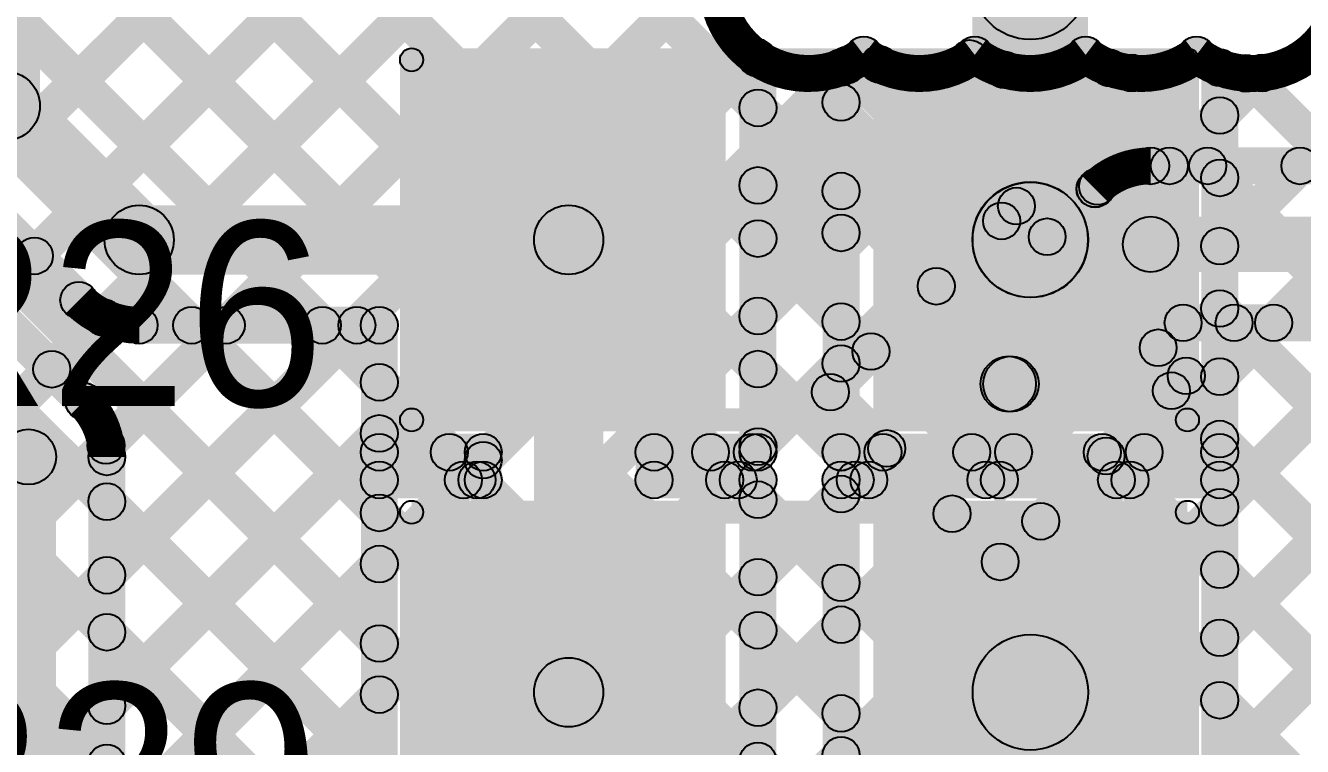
# Model space of a CAD drawing. Header units: millimetres. Extents: x -0.28 to 3.03, y -0.05 to 3.12.
# Drawn here: x 0.8594 to 1.1359, y 1.5133 to 1.6694 of the extents above; entities that cross this region are included whole.
import ezdxf

# ---------------------------------------------------------------- set-up
doc = ezdxf.new("R2010")
doc.units = ezdxf.units.MM
doc.header["$MEASUREMENT"] = 0
for name, color, linetype in [('BottomLayer', 5, 'Continuous'), ('BottomPaste', 16, 'Continuous'), ('BottomSolder', 6, 'Continuous'), ('TopLayer', 1, 'Continuous'), ('TopOverlay', 2, 'Continuous'), ('TopPaste', 8, 'Continuous'), ('TopSolder', 216, 'Continuous')]:
    doc.layers.add(name, color=color, linetype=linetype)

# ---------------------------------------------------------------- blocks, each defined once
blk = doc.blocks.new('2835_LED_B_12')
at = {"layer": 'BottomLayer'}
for points in [[(-0.06722, 0.04606), (-0.02037, 0.04606), (-0.02037, -0.04606), (-0.06722, -0.04606)], [(-0.00069, 0.04606), (0.08829, 0.04606), (0.08829, -0.04606), (-0.00069, -0.04606)]]:
    blk.add_hatch(color=5, dxfattribs=at).paths.add_polyline_path(points)
at = {"layer": 'BottomPaste'}
for points in [[(-0.06722, 0.04606), (-0.02037, 0.04606), (-0.02037, -0.04606), (-0.06722, -0.04606)], [(-0.00069, 0.04606), (0.08829, 0.04606), (0.08829, -0.04606), (-0.00069, -0.04606)]]:
    blk.add_hatch(color=16, dxfattribs=at).paths.add_polyline_path(points)
at = {"layer": 'BottomSolder'}
for points in [[(-0.07122, 0.05006), (-0.01637, 0.05006), (-0.01637, -0.05006), (-0.07122, -0.05006)], [(-0.00469, 0.05006), (0.09229, 0.05006), (0.09229, -0.05006), (-0.00469, -0.05006)]]:
    blk.add_hatch(color=6, dxfattribs=at).paths.add_polyline_path(points)
blk = doc.blocks.new('R___1206_42')
at = {"layer": 'TopLayer'}
for points in [[(-0.08, 0.035), (-0.02, 0.035), (-0.02, -0.035), (-0.08, -0.035)], [(0.02, 0.035), (0.08, 0.035), (0.08, -0.035), (0.02, -0.035)]]:
    blk.add_hatch(color=1, dxfattribs=at).paths.add_polyline_path(points)
at = {"layer": 'TopOverlay'}
h = blk.add_hatch(color=2, dxfattribs=at)
edge = h.paths.add_edge_path()
edge.add_arc((-0.084, 0.039), 0.0025, 0, 360)
h = blk.add_hatch(color=2, dxfattribs=at)
edge = h.paths.add_edge_path()
edge.add_arc((-0.084, 0.039), 0.0025, 0, 360)
for points in [[(-0.084, 0.0365), (-0.084, 0.0415), (0.084, 0.0415), (0.084, 0.0365)], [(-0.0815, -0.039), (-0.0865, -0.039), (-0.0865, 0.039), (-0.0815, 0.039)], [(0.0865, -0.039), (0.0815, -0.039), (0.0815, 0.039), (0.0865, 0.039)], [(-0.084, -0.0415), (-0.084, -0.0365), (0.084, -0.0365), (0.084, -0.0415)]]:
    blk.add_hatch(color=2, dxfattribs=at).paths.add_polyline_path(points)
h = blk.add_hatch(color=2, dxfattribs=at)
edge = h.paths.add_edge_path()
edge.add_arc((0.084, 0.039), 0.0025, 0, 360)
h = blk.add_hatch(color=2, dxfattribs=at)
edge = h.paths.add_edge_path()
edge.add_arc((0.084, 0.039), 0.0025, 0, 360)
h = blk.add_hatch(color=2, dxfattribs=at)
edge = h.paths.add_edge_path()
edge.add_arc((-0.084, -0.039), 0.0025, 0, 360)
h = blk.add_hatch(color=2, dxfattribs=at)
edge = h.paths.add_edge_path()
edge.add_arc((-0.084, -0.039), 0.0025, 0, 360)
h = blk.add_hatch(color=2, dxfattribs=at)
edge = h.paths.add_edge_path()
edge.add_arc((0.084, -0.039), 0.0025, 0, 360)
h = blk.add_hatch(color=2, dxfattribs=at)
edge = h.paths.add_edge_path()
edge.add_arc((0.084, -0.039), 0.0025, 0, 360)
at = {"layer": 'TopPaste'}
for points in [[(-0.08, 0.035), (-0.02, 0.035), (-0.02, -0.035), (-0.08, -0.035)], [(0.02, 0.035), (0.08, 0.035), (0.08, -0.035), (0.02, -0.035)]]:
    blk.add_hatch(color=8, dxfattribs=at).paths.add_polyline_path(points)
at = {"layer": 'TopSolder'}
for points in [[(-0.084, 0.039), (-0.016, 0.039), (-0.016, -0.039), (-0.084, -0.039)], [(0.016, 0.039), (0.084, 0.039), (0.084, -0.039), (0.016, -0.039)]]:
    blk.add_hatch(color=216, dxfattribs=at).paths.add_polyline_path(points)
at = {"layer": 'TopOverlay'}
for centre in [(-0.084, 0.039), (-0.084, 0.039), (0.084, 0.039), (0.084, 0.039), (-0.084, -0.039), (-0.084, -0.039), (0.084, -0.039), (0.084, -0.039)]:
    blk.add_circle(centre, 0.0025, dxfattribs=at)
blk = doc.blocks.new('R___1206_45')
at = {"layer": 'TopLayer'}
for points in [[(-0.08, 0.035), (-0.02, 0.035), (-0.02, -0.035), (-0.08, -0.035)], [(0.02, 0.035), (0.08, 0.035), (0.08, -0.035), (0.02, -0.035)]]:
    blk.add_hatch(color=1, dxfattribs=at).paths.add_polyline_path(points)
at = {"layer": 'TopOverlay'}
h = blk.add_hatch(color=2, dxfattribs=at)
edge = h.paths.add_edge_path()
edge.add_arc((-0.084, 0.039), 0.0025, 0, 360)
h = blk.add_hatch(color=2, dxfattribs=at)
edge = h.paths.add_edge_path()
edge.add_arc((-0.084, 0.039), 0.0025, 0, 360)
for points in [[(-0.084, 0.0365), (-0.084, 0.0415), (0.084, 0.0415), (0.084, 0.0365)], [(-0.0815, -0.039), (-0.0865, -0.039), (-0.0865, 0.039), (-0.0815, 0.039)], [(0.0865, -0.039), (0.0815, -0.039), (0.0815, 0.039), (0.0865, 0.039)], [(-0.084, -0.0415), (-0.084, -0.0365), (0.084, -0.0365), (0.084, -0.0415)]]:
    blk.add_hatch(color=2, dxfattribs=at).paths.add_polyline_path(points)
h = blk.add_hatch(color=2, dxfattribs=at)
edge = h.paths.add_edge_path()
edge.add_arc((0.084, 0.039), 0.0025, 0, 360)
h = blk.add_hatch(color=2, dxfattribs=at)
edge = h.paths.add_edge_path()
edge.add_arc((0.084, 0.039), 0.0025, 0, 360)
h = blk.add_hatch(color=2, dxfattribs=at)
edge = h.paths.add_edge_path()
edge.add_arc((-0.084, -0.039), 0.0025, 0, 360)
h = blk.add_hatch(color=2, dxfattribs=at)
edge = h.paths.add_edge_path()
edge.add_arc((-0.084, -0.039), 0.0025, 0, 360)
h = blk.add_hatch(color=2, dxfattribs=at)
edge = h.paths.add_edge_path()
edge.add_arc((0.084, -0.039), 0.0025, 0, 360)
h = blk.add_hatch(color=2, dxfattribs=at)
edge = h.paths.add_edge_path()
edge.add_arc((0.084, -0.039), 0.0025, 0, 360)
at = {"layer": 'TopPaste'}
for points in [[(-0.08, 0.035), (-0.02, 0.035), (-0.02, -0.035), (-0.08, -0.035)], [(0.02, 0.035), (0.08, 0.035), (0.08, -0.035), (0.02, -0.035)]]:
    blk.add_hatch(color=8, dxfattribs=at).paths.add_polyline_path(points)
at = {"layer": 'TopSolder'}
for points in [[(-0.084, 0.039), (-0.016, 0.039), (-0.016, -0.039), (-0.084, -0.039)], [(0.016, 0.039), (0.084, 0.039), (0.084, -0.039), (0.016, -0.039)]]:
    blk.add_hatch(color=216, dxfattribs=at).paths.add_polyline_path(points)
at = {"layer": 'TopOverlay'}
for centre in [(-0.084, 0.039), (-0.084, 0.039), (0.084, 0.039), (0.084, 0.039), (-0.084, -0.039), (-0.084, -0.039), (0.084, -0.039), (0.084, -0.039)]:
    blk.add_circle(centre, 0.0025, dxfattribs=at)
blk = doc.blocks.new('C__0603_B_83')
at = {"layer": 'BottomLayer'}
for points in [[(-0.045, -0.0175), (-0.045, 0.0175), (-0.015, 0.0175), (-0.015, -0.0175)], [(0.015, -0.0175), (0.015, 0.0175), (0.045, 0.0175), (0.045, -0.0175)]]:
    blk.add_hatch(color=5, dxfattribs=at).paths.add_polyline_path(points)
at = {"layer": 'BottomPaste'}
for points in [[(-0.045, -0.0175), (-0.045, 0.0175), (-0.015, 0.0175), (-0.015, -0.0175)], [(0.015, -0.0175), (0.015, 0.0175), (0.045, 0.0175), (0.045, -0.0175)]]:
    blk.add_hatch(color=16, dxfattribs=at).paths.add_polyline_path(points)
at = {"layer": 'BottomSolder'}
for points in [[(-0.04736, -0.01986), (-0.04736, 0.01986), (-0.01264, 0.01986), (-0.01264, -0.01986)], [(0.01264, -0.01986), (0.01264, 0.01986), (0.04736, 0.01986), (0.04736, -0.01986)]]:
    blk.add_hatch(color=6, dxfattribs=at).paths.add_polyline_path(points)

msp = doc.modelspace()

# ---------------------------------------------------------------- hatches: boundary and pattern name
at = {"layer": 'BottomLayer'}
for points in [[(0.781, 1.85464), (0.78665, 1.86029), (1.0453, 1.60165), (1.03965, 1.59599)], [(0.76685, 1.8405), (0.77251, 1.84615), (1.1328, 1.48587), (1.12714, 1.48021)], [(0.75617, 1.82289), (0.76183, 1.82855), (1.10575, 1.48463), (1.10009, 1.47897)], [(0.75617, 1.79461), (0.76183, 1.80027), (1.07908, 1.48301), (1.07342, 1.47736)], [(0.75617, 1.76632), (0.76183, 1.77198), (1.04766, 1.48615), (1.042, 1.48049)], [(0.75617, 1.73804), (0.76183, 1.7437), (1.02675, 1.47877), (1.0211, 1.47312)], [(0.76183, 1.57095), (0.75617, 1.57661), (0.9171, 1.73754), (0.92276, 1.73188)], [(0.76183, 1.54267), (0.75617, 1.54832), (0.93417, 1.72632), (0.93982, 1.72066)], [(0.75617, 1.70976), (0.76183, 1.71541), (1.014, 1.46324), (1.00835, 1.45758)], [(0.76183, 1.51438), (0.75617, 1.52004), (0.94645, 1.71032), (0.95211, 1.70466)], [(0.76183, 1.4861), (0.75617, 1.49175), (0.96017, 1.69576), (0.96583, 1.6901)], [(0.75617, 1.68147), (0.76183, 1.68713), (0.98678, 1.46218), (0.98112, 1.45652)], [(0.7888, 1.48479), (0.78315, 1.49044), (0.97756, 1.68486), (0.98322, 1.67921)], [(0.82216, 1.48986), (0.8165, 1.49552), (1.00635, 1.68536), (1.012, 1.67971)], [(0.98381, 1.68011), (0.98947, 1.68576), (1.05944, 1.61579), (1.05379, 1.61013)], [(1.13821, 1.6362), (1.13255, 1.64186), (1.1766, 1.68591), (1.18226, 1.68025)], [(0.84852, 1.48794), (0.84286, 1.49359), (1.01471, 1.66544), (1.02037, 1.65978)], [(1.06102, 1.65947), (1.06667, 1.66513), (1.09439, 1.63741), (1.08873, 1.63175)], [(0.87695, 1.48808), (0.8713, 1.49374), (1.04141, 1.66386), (1.04707, 1.6582)], [(0.87983, 1.43439), (0.87417, 1.44005), (1.09609, 1.66197), (1.10174, 1.65631)], [(0.88557, 1.46842), (0.87992, 1.47408), (1.06851, 1.66267), (1.07416, 1.65701)], [(1.03425, 1.65796), (1.0399, 1.66361), (1.07359, 1.62993), (1.06793, 1.62427)], [(1.09138, 1.65739), (1.09704, 1.66304), (1.11822, 1.64186), (1.11257, 1.6362)], [(1.10992, 1.6362), (1.10427, 1.64186), (1.12439, 1.66199), (1.13005, 1.65633)], [(1.1208, 1.65625), (1.12646, 1.66191), (1.14651, 1.64186), (1.14085, 1.6362)], [(0.75617, 1.65319), (0.76183, 1.65884), (0.97484, 1.44584), (0.96918, 1.44018)], [(1.10303, 1.63503), (1.10303, 1.64303), (1.17639, 1.64303), (1.17639, 1.63503)], [(1.08346, 1.62084), (1.0778, 1.6265), (1.08816, 1.63686), (1.09382, 1.6312)], [(1.0365, 1.58719), (1.03085, 1.59285), (1.07115, 1.63315), (1.07681, 1.6275)], [(1.07115, 1.6275), (1.07681, 1.63315), (1.08346, 1.6265), (1.0778, 1.62084)], [(0.75617, 1.6249), (0.76183, 1.63056), (0.95697, 1.43542), (0.95131, 1.42977)], [(1.07703, 1.58754), (1.06854, 1.59603), (1.09879, 1.62627), (1.10727, 1.61779)], [(1.10303, 1.61603), (1.10303, 1.62803), (1.18666, 1.62803), (1.18666, 1.61603)], [(0.98683, 1.45654), (0.98117, 1.4622), (1.12684, 1.60786), (1.13249, 1.6022)], [(1.03943, 1.48085), (1.03377, 1.48651), (1.15512, 1.60786), (1.16078, 1.6022)], [(1.1075, 1.5968), (1.10184, 1.60246), (1.10724, 1.60786), (1.1129, 1.6022)], [(1.11007, 1.60103), (1.11007, 1.60903), (1.16808, 1.60903), (1.16808, 1.60103)], [(1.11828, 1.6022), (1.12394, 1.60786), (1.17121, 1.56059), (1.16556, 1.55493)], [(1.10184, 1.5968), (1.1075, 1.60246), (1.11358, 1.59638), (1.10792, 1.59073)], [(1.07327, 1.55042), (1.06762, 1.55608), (1.10792, 1.59638), (1.11358, 1.59073)], [(1.07221, 1.58579), (1.07221, 1.59779), (1.07279, 1.59779), (1.07279, 1.58579)], [(1.03085, 1.58719), (1.0365, 1.59285), (1.07327, 1.55608), (1.06762, 1.55042)], [(1.1047, 1.5875), (1.11036, 1.59316), (1.17016, 1.53336), (1.1645, 1.5277)], [(1.06794, 1.48109), (1.06229, 1.48674), (1.16657, 1.59102), (1.17223, 1.58537)], [(0.87983, 1.40611), (0.87417, 1.41176), (1.04305, 1.58064), (1.04871, 1.57499)], [(1.09056, 1.57336), (1.09621, 1.57902), (1.19366, 1.48157), (1.188, 1.47591)], [(0.87983, 1.37782), (0.87417, 1.38348), (1.05719, 1.5665), (1.06285, 1.56085)], [(1.07641, 1.55922), (1.08207, 1.56488), (1.18346, 1.46349), (1.1778, 1.45783)], [(1.09565, 1.4805), (1.08999, 1.48616), (1.16672, 1.56289), (1.17238, 1.55723)]]:
    msp.add_hatch(color=5, dxfattribs=at).paths.add_polyline_path(points)
h = msp.add_hatch(color=5, dxfattribs=at)
edge = h.paths.add_edge_path()
edge.add_arc((1.01754, 1.66261), 0.004, 0, 360)
h = msp.add_hatch(color=5, dxfattribs=at)
edge = h.paths.add_edge_path()
edge.add_arc((1.03707, 1.66079), 0.004, 0, 360)
h = msp.add_hatch(color=5, dxfattribs=at)
edge = h.paths.add_edge_path()
edge.add_arc((1.04092, 1.66307), 0.004, 0, 360)
h = msp.add_hatch(color=5, dxfattribs=at)
edge = h.paths.add_edge_path()
edge.add_arc((1.04092, 1.66307), 0.004, 0, 360)
h = msp.add_hatch(color=5, dxfattribs=at)
edge = h.paths.add_edge_path()
edge.add_arc((1.04424, 1.66103), 0.004, 0, 360)
h = msp.add_hatch(color=5, dxfattribs=at)
edge = h.paths.add_edge_path()
edge.add_arc((1.06384, 1.6623), 0.004, 0, 360)
h = msp.add_hatch(color=5, dxfattribs=at)
edge = h.paths.add_edge_path()
edge.add_arc((1.06494, 1.66307), 0.004, 0, 360)
h = msp.add_hatch(color=5, dxfattribs=at)
edge = h.paths.add_edge_path()
edge.add_arc((1.06494, 1.66307), 0.004, 0, 360)
h = msp.add_hatch(color=5, dxfattribs=at)
edge = h.paths.add_edge_path()
edge.add_arc((1.08895, 1.66307), 0.004, 0, 360)
h = msp.add_hatch(color=5, dxfattribs=at)
edge = h.paths.add_edge_path()
edge.add_arc((1.08895, 1.66307), 0.004, 0, 360)
h = msp.add_hatch(color=5, dxfattribs=at)
edge = h.paths.add_edge_path()
edge.add_arc((1.11297, 1.66307), 0.004, 0, 360)
h = msp.add_hatch(color=5, dxfattribs=at)
edge = h.paths.add_edge_path()
edge.add_arc((1.11297, 1.66307), 0.004, 0, 360)
h = msp.add_hatch(color=5, dxfattribs=at)
edge = h.paths.add_edge_path()
edge.add_arc((1.07134, 1.65984), 0.004, 0, 360)
h = msp.add_hatch(color=5, dxfattribs=at)
edge = h.paths.add_edge_path()
edge.add_arc((1.09421, 1.66021), 0.004, 0, 360)
h = msp.add_hatch(color=5, dxfattribs=at)
edge = h.paths.add_edge_path()
edge.add_arc((1.09892, 1.65914), 0.004, 0, 360)
h = msp.add_hatch(color=5, dxfattribs=at)
edge = h.paths.add_edge_path()
edge.add_arc((1.12363, 1.65908), 0.004, 0, 360)
h = msp.add_hatch(color=5, dxfattribs=at)
edge = h.paths.add_edge_path()
edge.add_arc((1.12722, 1.65916), 0.004, 0, 360)
h = msp.add_hatch(color=5, dxfattribs=at)
edge = h.paths.add_edge_path()
edge.add_arc((1.10303, 1.63903), 0.004, 0, 360)
h = msp.add_hatch(color=5, dxfattribs=at)
edge = h.paths.add_edge_path()
edge.add_arc((1.10303, 1.63903), 0.004, 0, 360)
h = msp.add_hatch(color=5, dxfattribs=at)
edge = h.paths.add_edge_path()
edge.add_arc((1.10303, 1.63903), 0.004, 0, 360)
h = msp.add_hatch(color=5, dxfattribs=at)
edge = h.paths.add_edge_path()
edge.add_arc((1.1071, 1.63903), 0.004, 0, 360)
h = msp.add_hatch(color=5, dxfattribs=at)
edge = h.paths.add_edge_path()
edge.add_arc((1.11539, 1.63903), 0.004, 0, 360)
h = msp.add_hatch(color=5, dxfattribs=at)
edge = h.paths.add_edge_path()
edge.add_arc((1.13538, 1.63903), 0.004, 0, 360)
h = msp.add_hatch(color=5, dxfattribs=at)
edge = h.paths.add_edge_path()
edge.add_arc((1.09099, 1.63403), 0.004, 0, 360)
h = msp.add_hatch(color=5, dxfattribs=at)
edge = h.paths.add_edge_path()
edge.add_arc((1.09099, 1.63403), 0.004, 0, 360)
h = msp.add_hatch(color=5, dxfattribs=at)
edge = h.paths.add_edge_path()
edge.add_arc((1.09101, 1.63405), 0.004, 0, 360)
h = msp.add_hatch(color=5, dxfattribs=at)
edge = h.paths.add_edge_path()
edge.add_arc((1.09156, 1.63458), 0.004, 0, 360)
h = msp.add_hatch(color=5, dxfattribs=at)
edge = h.paths.add_edge_path()
edge.add_arc((1.07398, 1.63032), 0.004, 0, 360)
h = msp.add_hatch(color=5, dxfattribs=at)
edge = h.paths.add_edge_path()
edge.add_arc((1.07398, 1.63032), 0.004, 0, 360)
h = msp.add_hatch(color=5, dxfattribs=at)
edge = h.paths.add_edge_path()
edge.add_arc((1.07076, 1.6271), 0.004, 0, 360)
h = msp.add_hatch(color=5, dxfattribs=at)
edge = h.paths.add_edge_path()
edge.add_arc((1.08063, 1.62367), 0.004, 0, 360)
h = msp.add_hatch(color=5, dxfattribs=at)
edge = h.paths.add_edge_path()
edge.add_arc((1.08063, 1.62367), 0.004, 0, 360)
h = msp.add_hatch(color=5, dxfattribs=at)
edge = h.paths.add_edge_path()
edge.add_arc((1.10303, 1.62203), 0.006, 0, 360)
h = msp.add_hatch(color=5, dxfattribs=at)
edge = h.paths.add_edge_path()
edge.add_arc((1.10303, 1.62203), 0.006, 0, 360)
h = msp.add_hatch(color=5, dxfattribs=at)
edge = h.paths.add_edge_path()
edge.add_arc((1.05662, 1.61296), 0.004, 0, 360)
h = msp.add_hatch(color=5, dxfattribs=at)
edge = h.paths.add_edge_path()
edge.add_arc((1.11007, 1.60503), 0.004, 0, 360)
h = msp.add_hatch(color=5, dxfattribs=at)
edge = h.paths.add_edge_path()
edge.add_arc((1.11007, 1.60503), 0.004, 0, 360)
h = msp.add_hatch(color=5, dxfattribs=at)
edge = h.paths.add_edge_path()
edge.add_arc((1.12111, 1.60503), 0.004, 0, 360)
h = msp.add_hatch(color=5, dxfattribs=at)
edge = h.paths.add_edge_path()
edge.add_arc((1.12966, 1.60503), 0.004, 0, 360)
h = msp.add_hatch(color=5, dxfattribs=at)
edge = h.paths.add_edge_path()
edge.add_arc((1.04247, 1.59882), 0.004, 0, 360)
h = msp.add_hatch(color=5, dxfattribs=at)
edge = h.paths.add_edge_path()
edge.add_arc((1.10467, 1.59963), 0.004, 0, 360)
h = msp.add_hatch(color=5, dxfattribs=at)
edge = h.paths.add_edge_path()
edge.add_arc((1.10467, 1.59963), 0.004, 0, 360)
h = msp.add_hatch(color=5, dxfattribs=at)
edge = h.paths.add_edge_path()
edge.add_arc((1.07221, 1.59179), 0.006, 0, 360)
h = msp.add_hatch(color=5, dxfattribs=at)
edge = h.paths.add_edge_path()
edge.add_arc((1.07279, 1.59179), 0.006, 0, 360)
h = msp.add_hatch(color=5, dxfattribs=at)
edge = h.paths.add_edge_path()
edge.add_arc((1.07279, 1.59179), 0.006, 0, 360)
h = msp.add_hatch(color=5, dxfattribs=at)
edge = h.paths.add_edge_path()
edge.add_arc((1.11075, 1.59355), 0.004, 0, 360)
h = msp.add_hatch(color=5, dxfattribs=at)
edge = h.paths.add_edge_path()
edge.add_arc((1.11075, 1.59355), 0.004, 0, 360)
h = msp.add_hatch(color=5, dxfattribs=at)
edge = h.paths.add_edge_path()
edge.add_arc((1.03368, 1.59002), 0.004, 0, 360)
h = msp.add_hatch(color=5, dxfattribs=at)
edge = h.paths.add_edge_path()
edge.add_arc((1.03368, 1.59002), 0.004, 0, 360)
h = msp.add_hatch(color=5, dxfattribs=at)
edge = h.paths.add_edge_path()
edge.add_arc((1.10753, 1.59033), 0.004, 0, 360)
h = msp.add_hatch(color=5, dxfattribs=at)
edge = h.paths.add_edge_path()
edge.add_arc((1.04588, 1.57782), 0.004, 0, 360)
h = msp.add_hatch(color=5, dxfattribs=at)
edge = h.paths.add_edge_path()
edge.add_arc((1.09339, 1.57619), 0.004, 0, 360)
h = msp.add_hatch(color=5, dxfattribs=at)
edge = h.paths.add_edge_path()
edge.add_arc((1.06002, 1.56367), 0.004, 0, 360)
h = msp.add_hatch(color=5, dxfattribs=at)
edge = h.paths.add_edge_path()
edge.add_arc((1.07924, 1.56205), 0.004, 0, 360)
h = msp.add_hatch(color=5, dxfattribs=at)
edge = h.paths.add_edge_path()
edge.add_arc((1.07045, 1.55325), 0.004, 0, 360)
h = msp.add_hatch(color=5, dxfattribs=at)
edge = h.paths.add_edge_path()
edge.add_arc((1.07045, 1.55325), 0.004, 0, 360)
at = {"layer": 'TopLayer'}
for points in [[(0.8625, 1.652), (0.8475, 1.652), (0.8475, 1.949), (0.8625, 1.949)], [(0.65076, 1.81517), (0.65641, 1.82083), (0.93883, 1.53841), (0.93317, 1.53276)], [(0.76921, 1.68517), (0.77487, 1.69083), (0.87483, 1.59087), (0.86917, 1.58521)], [(1.12083, 1.61882), (1.11517, 1.62448), (1.1766, 1.68591), (1.18226, 1.68025)], [(0.75576, 1.67176), (0.76424, 1.68024), (0.86424, 1.58024), (0.85576, 1.57176)], [(1.08945, 1.62305), (1.06445, 1.62305), (1.06445, 1.67889), (1.08945, 1.67889)], [(1.12083, 1.59054), (1.11517, 1.5962), (1.18831, 1.66933), (1.19397, 1.66368)], [(1.022, 1.577), (1.014, 1.577), (1.014, 1.6623), (1.022, 1.6623)], [(1.12083, 1.64711), (1.11517, 1.65276), (1.12439, 1.66199), (1.13005, 1.65633)], [(1.04, 1.577), (1.032, 1.577), (1.032, 1.66034), (1.04, 1.66034)], [(1.122, 1.577), (1.114, 1.577), (1.114, 1.6603), (1.122, 1.6603)], [(1.1208, 1.65625), (1.12646, 1.66191), (1.17116, 1.6172), (1.16551, 1.61155)], [(0.8497, 1.6467), (0.8603, 1.6573), (0.8893, 1.6283), (0.8787, 1.6177)], [(1.02083, 1.63196), (1.01517, 1.63762), (1.03317, 1.65562), (1.03883, 1.64996)], [(1.01517, 1.64875), (1.02083, 1.6544), (1.03883, 1.6364), (1.03317, 1.63075)], [(0.83909, 1.63609), (0.84475, 1.64175), (0.87375, 1.61275), (0.86809, 1.60709)], [(1.11517, 1.6336), (1.12083, 1.63925), (1.17268, 1.5874), (1.16702, 1.58175)], [(1.06811, 1.61422), (1.08578, 1.63189), (1.08584, 1.63184), (1.06816, 1.61416)], [(0.884, 1.6155), (0.884, 1.6305), (0.977, 1.6305), (0.977, 1.6155)], [(1.02083, 1.60368), (1.01517, 1.60933), (1.03317, 1.62733), (1.03883, 1.62168)], [(1.01517, 1.62046), (1.02083, 1.62612), (1.03883, 1.60812), (1.03317, 1.60246)], [(0.85374, 1.6063), (0.84809, 1.61195), (0.85848, 1.62235), (0.86414, 1.6167)], [(0.9845, 1.525), (0.9695, 1.525), (0.9695, 1.623), (0.9845, 1.623)], [(1.12083, 1.56226), (1.11517, 1.56791), (1.16521, 1.61795), (1.17087, 1.6123)], [(1.11517, 1.60531), (1.12083, 1.61097), (1.17121, 1.56059), (1.16556, 1.55493)], [(0.86789, 1.59216), (0.86223, 1.59781), (0.87344, 1.60902), (0.8791, 1.60337)], [(0.87965, 1.57563), (0.87399, 1.58129), (0.90003, 1.60733), (0.90569, 1.60167)], [(0.87983, 1.54753), (0.87417, 1.55319), (0.92831, 1.60733), (0.93397, 1.60167)], [(0.884, 1.6005), (0.884, 1.6085), (0.936, 1.6085), (0.936, 1.6005)], [(0.89254, 1.60167), (0.8982, 1.60733), (0.93883, 1.5667), (0.93317, 1.56104)], [(0.92082, 1.60167), (0.92648, 1.60733), (0.93883, 1.59498), (0.93317, 1.58932)], [(0.94, 1.577), (0.932, 1.577), (0.932, 1.6045), (0.94, 1.6045)], [(1.02083, 1.57539), (1.01517, 1.58105), (1.03317, 1.59905), (1.03883, 1.59339)], [(1.01517, 1.59218), (1.02083, 1.59783), (1.03883, 1.57983), (1.03317, 1.57418)], [(1.12083, 1.53397), (1.11517, 1.53963), (1.16657, 1.59102), (1.17223, 1.58537)], [(0.87983, 1.51925), (0.87417, 1.5249), (0.93317, 1.5839), (0.93883, 1.57825)], [(1.11517, 1.57703), (1.12083, 1.58269), (1.17016, 1.53336), (1.1645, 1.5277)], [(0.936, 1.573), (0.936, 1.581), (0.9585, 1.581), (0.9585, 1.573)], [(0.94832, 1.57417), (0.95398, 1.57983), (0.95998, 1.57383), (0.95432, 1.56817)], [(0.9955, 1.573), (0.9955, 1.581), (1.018, 1.581), (1.018, 1.573)], [(1.00489, 1.57417), (1.01055, 1.57983), (1.01655, 1.57383), (1.01089, 1.56817)], [(1.01361, 1.56817), (1.00795, 1.57383), (1.01395, 1.57983), (1.01961, 1.57417)], [(1.03318, 1.57417), (1.03883, 1.57983), (1.04483, 1.57383), (1.03918, 1.56817)], [(1.036, 1.573), (1.036, 1.581), (1.118, 1.581), (1.118, 1.573)], [(1.04189, 1.56817), (1.03624, 1.57383), (1.04224, 1.57983), (1.04789, 1.57417)], [(1.06146, 1.57417), (1.06712, 1.57983), (1.07312, 1.57383), (1.06746, 1.56817)], [(1.07018, 1.56817), (1.06452, 1.57383), (1.07052, 1.57983), (1.07618, 1.57417)], [(1.08975, 1.57417), (1.0954, 1.57983), (1.1014, 1.57383), (1.09575, 1.56817)], [(1.09846, 1.56817), (1.0928, 1.57383), (1.0988, 1.57983), (1.10446, 1.57417)], [(0.95704, 1.56817), (0.95138, 1.57383), (0.95567, 1.57812), (0.96133, 1.57246)], [(0.9625, 1.571), (0.9545, 1.571), (0.9545, 1.577), (0.9625, 1.577)], [(0.9995, 1.571), (0.9915, 1.571), (0.9915, 1.577), (0.9995, 1.577)], [(0.866, 1.473), (0.854, 1.473), (0.854, 1.576), (0.866, 1.576)], [(0.881, 1.48821), (0.873, 1.48821), (0.873, 1.576), (0.881, 1.576)], [(0.936, 1.567), (0.936, 1.575), (0.9585, 1.575), (0.9585, 1.567)], [(0.9955, 1.567), (0.9955, 1.575), (1.018, 1.575), (1.018, 1.567)], [(1.01089, 1.56817), (1.01655, 1.57383), (1.02083, 1.56955), (1.01517, 1.56389)], [(1.03883, 1.56511), (1.03317, 1.57076), (1.03624, 1.57383), (1.04189, 1.56817)], [(1.036, 1.567), (1.036, 1.575), (1.118, 1.575), (1.118, 1.567)], [(0.94, 1.479), (0.932, 1.479), (0.932, 1.571), (0.94, 1.571)], [(1.022, 1.479), (1.014, 1.479), (1.014, 1.571), (1.022, 1.571)], [(1.02083, 1.54711), (1.01517, 1.55277), (1.03317, 1.57076), (1.03883, 1.56511)], [(1.04, 1.48357), (1.032, 1.48357), (1.032, 1.571), (1.04, 1.571)], [(1.122, 1.483), (1.114, 1.483), (1.114, 1.571), (1.122, 1.571)], [(0.87417, 1.56347), (0.87983, 1.56913), (0.93883, 1.51013), (0.93317, 1.50447)], [(1.01517, 1.56389), (1.02083, 1.56955), (1.03883, 1.55155), (1.03317, 1.54589)], [(1.12083, 1.50569), (1.11517, 1.51134), (1.16672, 1.56289), (1.17238, 1.55723)], [(0.87983, 1.49096), (0.87417, 1.49662), (0.93317, 1.55562), (0.93883, 1.54996)], [(1.11517, 1.54875), (1.12083, 1.5544), (1.19366, 1.48157), (1.188, 1.47591)], [(0.87417, 1.53519), (0.87983, 1.54084), (0.93883, 1.48184), (0.93317, 1.47619)], [(1.02083, 1.51882), (1.01517, 1.52448), (1.03317, 1.54248), (1.03883, 1.53682)], [(1.01517, 1.53561), (1.02083, 1.54127), (1.03883, 1.52327), (1.03317, 1.51761)], [(0.88557, 1.46842), (0.87992, 1.47408), (0.93317, 1.52733), (0.93883, 1.52168)], [(1.0895, 1.465), (1.0645, 1.465), (1.0645, 1.525), (1.0895, 1.525)], [(1.11517, 1.52046), (1.12083, 1.52612), (1.18346, 1.46349), (1.1778, 1.45783)], [(1.02083, 1.49054), (1.01517, 1.4962), (1.03317, 1.5142), (1.03883, 1.50854)]]:
    msp.add_hatch(color=1, dxfattribs=at).paths.add_polyline_path(points)
h = msp.add_hatch(color=1, dxfattribs=at)
edge = h.paths.add_edge_path()
edge.add_arc((1.07695, 1.67889), 0.0125, 0, 360)
h = msp.add_hatch(color=1, dxfattribs=at)
edge = h.paths.add_edge_path()
edge.add_arc((1.018, 1.6623), 0.004, 0, 360)
h = msp.add_hatch(color=1, dxfattribs=at)
edge = h.paths.add_edge_path()
edge.add_arc((1.018, 1.6623), 0.004, 0, 360)
h = msp.add_hatch(color=1, dxfattribs=at)
edge = h.paths.add_edge_path()
edge.add_arc((1.036, 1.66034), 0.004, 0, 360)
h = msp.add_hatch(color=1, dxfattribs=at)
edge = h.paths.add_edge_path()
edge.add_arc((1.036, 1.66034), 0.004, 0, 360)
h = msp.add_hatch(color=1, dxfattribs=at)
edge = h.paths.add_edge_path()
edge.add_arc((1.118, 1.6603), 0.004, 0, 360)
h = msp.add_hatch(color=1, dxfattribs=at)
edge = h.paths.add_edge_path()
edge.add_arc((1.118, 1.6603), 0.004, 0, 360)
h = msp.add_hatch(color=1, dxfattribs=at)
edge = h.paths.add_edge_path()
edge.add_arc((1.12363, 1.65908), 0.004, 0, 360)
h = msp.add_hatch(color=1, dxfattribs=at)
edge = h.paths.add_edge_path()
edge.add_arc((1.12722, 1.65916), 0.004, 0, 360)
h = msp.add_hatch(color=1, dxfattribs=at)
edge = h.paths.add_edge_path()
edge.add_arc((0.855, 1.652), 0.0075, 0, 360)
h = msp.add_hatch(color=1, dxfattribs=at)
edge = h.paths.add_edge_path()
edge.add_arc((0.855, 1.652), 0.0075, 0, 360)
h = msp.add_hatch(color=1, dxfattribs=at)
edge = h.paths.add_edge_path()
edge.add_arc((1.036, 1.65279), 0.004, 0, 360)
h = msp.add_hatch(color=1, dxfattribs=at)
edge = h.paths.add_edge_path()
edge.add_arc((1.018, 1.65157), 0.004, 0, 360)
h = msp.add_hatch(color=1, dxfattribs=at)
edge = h.paths.add_edge_path()
edge.add_arc((1.118, 1.64994), 0.004, 0, 360)
h = msp.add_hatch(color=1, dxfattribs=at)
edge = h.paths.add_edge_path()
edge.add_arc((1.118, 1.63643), 0.004, 0, 360)
h = msp.add_hatch(color=1, dxfattribs=at)
edge = h.paths.add_edge_path()
edge.add_arc((1.018, 1.63479), 0.004, 0, 360)
h = msp.add_hatch(color=1, dxfattribs=at)
edge = h.paths.add_edge_path()
edge.add_arc((1.036, 1.63357), 0.004, 0, 360)
h = msp.add_hatch(color=1, dxfattribs=at)
edge = h.paths.add_edge_path()
edge.add_arc((1.07695, 1.62305), 0.0125, 0, 360)
h = msp.add_hatch(color=1, dxfattribs=at)
edge = h.paths.add_edge_path()
edge.add_arc((1.07695, 1.62305), 0.0125, 0, 360)
h = msp.add_hatch(color=1, dxfattribs=at)
edge = h.paths.add_edge_path()
edge.add_arc((1.077, 1.623), 0.0125, 0, 360)
h = msp.add_hatch(color=1, dxfattribs=at)
edge = h.paths.add_edge_path()
edge.add_arc((0.884, 1.623), 0.0075, 0, 360)
h = msp.add_hatch(color=1, dxfattribs=at)
edge = h.paths.add_edge_path()
edge.add_arc((0.884, 1.623), 0.0075, 0, 360)
h = msp.add_hatch(color=1, dxfattribs=at)
edge = h.paths.add_edge_path()
edge.add_arc((0.977, 1.623), 0.0075, 0, 360)
h = msp.add_hatch(color=1, dxfattribs=at)
edge = h.paths.add_edge_path()
edge.add_arc((0.977, 1.623), 0.0075, 0, 360)
h = msp.add_hatch(color=1, dxfattribs=at)
edge = h.paths.add_edge_path()
edge.add_arc((1.018, 1.62329), 0.004, 0, 360)
h = msp.add_hatch(color=1, dxfattribs=at)
edge = h.paths.add_edge_path()
edge.add_arc((1.036, 1.62451), 0.004, 0, 360)
h = msp.add_hatch(color=1, dxfattribs=at)
edge = h.paths.add_edge_path()
edge.add_arc((0.86131, 1.61952), 0.004, 0, 360)
h = msp.add_hatch(color=1, dxfattribs=at)
edge = h.paths.add_edge_path()
edge.add_arc((1.118, 1.62165), 0.004, 0, 360)
h = msp.add_hatch(color=1, dxfattribs=at)
edge = h.paths.add_edge_path()
edge.add_arc((0.87092, 1.60992), 0.004, 0, 360)
h = msp.add_hatch(color=1, dxfattribs=at)
edge = h.paths.add_edge_path()
edge.add_arc((0.87092, 1.60992), 0.004, 0, 360)
h = msp.add_hatch(color=1, dxfattribs=at)
edge = h.paths.add_edge_path()
edge.add_arc((0.87092, 1.60992), 0.004, 0, 360)
h = msp.add_hatch(color=1, dxfattribs=at)
edge = h.paths.add_edge_path()
edge.add_arc((1.118, 1.60814), 0.004, 0, 360)
h = msp.add_hatch(color=1, dxfattribs=at)
edge = h.paths.add_edge_path()
edge.add_arc((0.87627, 1.60619), 0.004, 0, 360)
h = msp.add_hatch(color=1, dxfattribs=at)
edge = h.paths.add_edge_path()
edge.add_arc((1.018, 1.60651), 0.004, 0, 360)
h = msp.add_hatch(color=1, dxfattribs=at)
edge = h.paths.add_edge_path()
edge.add_arc((0.884, 1.6045), 0.004, 0, 360)
h = msp.add_hatch(color=1, dxfattribs=at)
edge = h.paths.add_edge_path()
edge.add_arc((0.884, 1.6045), 0.004, 0, 360)
h = msp.add_hatch(color=1, dxfattribs=at)
edge = h.paths.add_edge_path()
edge.add_arc((0.884, 1.6045), 0.004, 0, 360)
h = msp.add_hatch(color=1, dxfattribs=at)
edge = h.paths.add_edge_path()
edge.add_arc((0.89537, 1.6045), 0.004, 0, 360)
h = msp.add_hatch(color=1, dxfattribs=at)
edge = h.paths.add_edge_path()
edge.add_arc((0.90286, 1.6045), 0.004, 0, 360)
h = msp.add_hatch(color=1, dxfattribs=at)
edge = h.paths.add_edge_path()
edge.add_arc((0.92365, 1.6045), 0.004, 0, 360)
h = msp.add_hatch(color=1, dxfattribs=at)
edge = h.paths.add_edge_path()
edge.add_arc((0.93114, 1.6045), 0.004, 0, 360)
h = msp.add_hatch(color=1, dxfattribs=at)
edge = h.paths.add_edge_path()
edge.add_arc((0.936, 1.6045), 0.004, 0, 360)
h = msp.add_hatch(color=1, dxfattribs=at)
edge = h.paths.add_edge_path()
edge.add_arc((0.936, 1.6045), 0.004, 0, 360)
h = msp.add_hatch(color=1, dxfattribs=at)
edge = h.paths.add_edge_path()
edge.add_arc((1.036, 1.60529), 0.004, 0, 360)
h = msp.add_hatch(color=1, dxfattribs=at)
edge = h.paths.add_edge_path()
edge.add_arc((0.86506, 1.59498), 0.004, 0, 360)
h = msp.add_hatch(color=1, dxfattribs=at)
edge = h.paths.add_edge_path()
edge.add_arc((1.018, 1.59501), 0.004, 0, 360)
h = msp.add_hatch(color=1, dxfattribs=at)
edge = h.paths.add_edge_path()
edge.add_arc((1.036, 1.59622), 0.004, 0, 360)
h = msp.add_hatch(color=1, dxfattribs=at)
edge = h.paths.add_edge_path()
edge.add_arc((0.936, 1.59215), 0.004, 0, 360)
h = msp.add_hatch(color=1, dxfattribs=at)
edge = h.paths.add_edge_path()
edge.add_arc((1.118, 1.59337), 0.004, 0, 360)
h = msp.add_hatch(color=1, dxfattribs=at)
edge = h.paths.add_edge_path()
edge.add_arc((0.872, 1.58804), 0.004, 0, 360)
h = msp.add_hatch(color=1, dxfattribs=at)
edge = h.paths.add_edge_path()
edge.add_arc((0.872, 1.58804), 0.004, 0, 360)
h = msp.add_hatch(color=1, dxfattribs=at)
edge = h.paths.add_edge_path()
edge.add_arc((0.87202, 1.58802), 0.004, 0, 360)
h = msp.add_hatch(color=1, dxfattribs=at)
edge = h.paths.add_edge_path()
edge.add_arc((0.936, 1.58107), 0.004, 0, 360)
h = msp.add_hatch(color=1, dxfattribs=at)
edge = h.paths.add_edge_path()
edge.add_arc((0.86, 1.576), 0.006, 0, 360)
h = msp.add_hatch(color=1, dxfattribs=at)
edge = h.paths.add_edge_path()
edge.add_arc((0.86, 1.576), 0.006, 0, 360)
h = msp.add_hatch(color=1, dxfattribs=at)
edge = h.paths.add_edge_path()
edge.add_arc((0.87682, 1.57846), 0.004, 0, 360)
h = msp.add_hatch(color=1, dxfattribs=at)
edge = h.paths.add_edge_path()
edge.add_arc((1.018, 1.57822), 0.004, 0, 360)
h = msp.add_hatch(color=1, dxfattribs=at)
edge = h.paths.add_edge_path()
edge.add_arc((1.118, 1.57986), 0.004, 0, 360)
h = msp.add_hatch(color=1, dxfattribs=at)
edge = h.paths.add_edge_path()
edge.add_arc((0.877, 1.576), 0.004, 0, 360)
h = msp.add_hatch(color=1, dxfattribs=at)
edge = h.paths.add_edge_path()
edge.add_arc((0.877, 1.576), 0.004, 0, 360)
h = msp.add_hatch(color=1, dxfattribs=at)
edge = h.paths.add_edge_path()
edge.add_arc((0.877, 1.576), 0.004, 0, 360)
h = msp.add_hatch(color=1, dxfattribs=at)
edge = h.paths.add_edge_path()
edge.add_arc((0.936, 1.577), 0.004, 0, 360)
h = msp.add_hatch(color=1, dxfattribs=at)
edge = h.paths.add_edge_path()
edge.add_arc((0.936, 1.577), 0.004, 0, 360)
h = msp.add_hatch(color=1, dxfattribs=at)
edge = h.paths.add_edge_path()
edge.add_arc((0.95115, 1.577), 0.004, 0, 360)
h = msp.add_hatch(color=1, dxfattribs=at)
edge = h.paths.add_edge_path()
edge.add_arc((0.9585, 1.577), 0.004, 0, 360)
h = msp.add_hatch(color=1, dxfattribs=at)
edge = h.paths.add_edge_path()
edge.add_arc((0.9585, 1.577), 0.004, 0, 360)
h = msp.add_hatch(color=1, dxfattribs=at)
edge = h.paths.add_edge_path()
edge.add_arc((0.9585, 1.57529), 0.004, 0, 360)
h = msp.add_hatch(color=1, dxfattribs=at)
edge = h.paths.add_edge_path()
edge.add_arc((0.9955, 1.577), 0.004, 0, 360)
h = msp.add_hatch(color=1, dxfattribs=at)
edge = h.paths.add_edge_path()
edge.add_arc((0.9955, 1.577), 0.004, 0, 360)
h = msp.add_hatch(color=1, dxfattribs=at)
edge = h.paths.add_edge_path()
edge.add_arc((1.00772, 1.577), 0.004, 0, 360)
h = msp.add_hatch(color=1, dxfattribs=at)
edge = h.paths.add_edge_path()
edge.add_arc((1.01678, 1.577), 0.004, 0, 360)
h = msp.add_hatch(color=1, dxfattribs=at)
edge = h.paths.add_edge_path()
edge.add_arc((1.018, 1.577), 0.004, 0, 360)
h = msp.add_hatch(color=1, dxfattribs=at)
edge = h.paths.add_edge_path()
edge.add_arc((1.018, 1.577), 0.004, 0, 360)
h = msp.add_hatch(color=1, dxfattribs=at)
edge = h.paths.add_edge_path()
edge.add_arc((1.036, 1.57701), 0.004, 0, 360)
h = msp.add_hatch(color=1, dxfattribs=at)
edge = h.paths.add_edge_path()
edge.add_arc((1.036, 1.577), 0.004, 0, 360)
h = msp.add_hatch(color=1, dxfattribs=at)
edge = h.paths.add_edge_path()
edge.add_arc((1.036, 1.577), 0.004, 0, 360)
h = msp.add_hatch(color=1, dxfattribs=at)
edge = h.paths.add_edge_path()
edge.add_arc((1.03601, 1.577), 0.004, 0, 360)
h = msp.add_hatch(color=1, dxfattribs=at)
edge = h.paths.add_edge_path()
edge.add_arc((1.04506, 1.577), 0.004, 0, 360)
h = msp.add_hatch(color=1, dxfattribs=at)
edge = h.paths.add_edge_path()
edge.add_arc((1.06429, 1.577), 0.004, 0, 360)
h = msp.add_hatch(color=1, dxfattribs=at)
edge = h.paths.add_edge_path()
edge.add_arc((1.07335, 1.577), 0.004, 0, 360)
h = msp.add_hatch(color=1, dxfattribs=at)
edge = h.paths.add_edge_path()
edge.add_arc((1.09257, 1.577), 0.004, 0, 360)
h = msp.add_hatch(color=1, dxfattribs=at)
edge = h.paths.add_edge_path()
edge.add_arc((1.10163, 1.577), 0.004, 0, 360)
h = msp.add_hatch(color=1, dxfattribs=at)
edge = h.paths.add_edge_path()
edge.add_arc((1.118, 1.577), 0.004, 0, 360)
h = msp.add_hatch(color=1, dxfattribs=at)
edge = h.paths.add_edge_path()
edge.add_arc((1.118, 1.577), 0.004, 0, 360)
h = msp.add_hatch(color=1, dxfattribs=at)
edge = h.paths.add_edge_path()
edge.add_arc((0.936, 1.571), 0.004, 0, 360)
h = msp.add_hatch(color=1, dxfattribs=at)
edge = h.paths.add_edge_path()
edge.add_arc((0.936, 1.571), 0.004, 0, 360)
h = msp.add_hatch(color=1, dxfattribs=at)
edge = h.paths.add_edge_path()
edge.add_arc((0.95421, 1.571), 0.004, 0, 360)
h = msp.add_hatch(color=1, dxfattribs=at)
edge = h.paths.add_edge_path()
edge.add_arc((0.95715, 1.571), 0.004, 0, 360)
h = msp.add_hatch(color=1, dxfattribs=at)
edge = h.paths.add_edge_path()
edge.add_arc((0.9585, 1.571), 0.004, 0, 360)
h = msp.add_hatch(color=1, dxfattribs=at)
edge = h.paths.add_edge_path()
edge.add_arc((0.9585, 1.571), 0.004, 0, 360)
h = msp.add_hatch(color=1, dxfattribs=at)
edge = h.paths.add_edge_path()
edge.add_arc((0.9955, 1.571), 0.004, 0, 360)
h = msp.add_hatch(color=1, dxfattribs=at)
edge = h.paths.add_edge_path()
edge.add_arc((0.9955, 1.571), 0.004, 0, 360)
h = msp.add_hatch(color=1, dxfattribs=at)
edge = h.paths.add_edge_path()
edge.add_arc((1.01078, 1.571), 0.004, 0, 360)
h = msp.add_hatch(color=1, dxfattribs=at)
edge = h.paths.add_edge_path()
edge.add_arc((1.01372, 1.571), 0.004, 0, 360)
h = msp.add_hatch(color=1, dxfattribs=at)
edge = h.paths.add_edge_path()
edge.add_arc((1.01372, 1.571), 0.004, 0, 360)
h = msp.add_hatch(color=1, dxfattribs=at)
edge = h.paths.add_edge_path()
edge.add_arc((1.018, 1.571), 0.004, 0, 360)
h = msp.add_hatch(color=1, dxfattribs=at)
edge = h.paths.add_edge_path()
edge.add_arc((1.018, 1.571), 0.004, 0, 360)
h = msp.add_hatch(color=1, dxfattribs=at)
edge = h.paths.add_edge_path()
edge.add_arc((1.036, 1.571), 0.004, 0, 360)
h = msp.add_hatch(color=1, dxfattribs=at)
edge = h.paths.add_edge_path()
edge.add_arc((1.036, 1.571), 0.004, 0, 360)
h = msp.add_hatch(color=1, dxfattribs=at)
edge = h.paths.add_edge_path()
edge.add_arc((1.03906, 1.571), 0.004, 0, 360)
h = msp.add_hatch(color=1, dxfattribs=at)
edge = h.paths.add_edge_path()
edge.add_arc((1.03906, 1.571), 0.004, 0, 360)
h = msp.add_hatch(color=1, dxfattribs=at)
edge = h.paths.add_edge_path()
edge.add_arc((1.04201, 1.571), 0.004, 0, 360)
h = msp.add_hatch(color=1, dxfattribs=at)
edge = h.paths.add_edge_path()
edge.add_arc((1.06735, 1.571), 0.004, 0, 360)
h = msp.add_hatch(color=1, dxfattribs=at)
edge = h.paths.add_edge_path()
edge.add_arc((1.07029, 1.571), 0.004, 0, 360)
h = msp.add_hatch(color=1, dxfattribs=at)
edge = h.paths.add_edge_path()
edge.add_arc((1.09563, 1.571), 0.004, 0, 360)
h = msp.add_hatch(color=1, dxfattribs=at)
edge = h.paths.add_edge_path()
edge.add_arc((1.09857, 1.571), 0.004, 0, 360)
h = msp.add_hatch(color=1, dxfattribs=at)
edge = h.paths.add_edge_path()
edge.add_arc((1.118, 1.571), 0.004, 0, 360)
h = msp.add_hatch(color=1, dxfattribs=at)
edge = h.paths.add_edge_path()
edge.add_arc((1.118, 1.571), 0.004, 0, 360)
h = msp.add_hatch(color=1, dxfattribs=at)
edge = h.paths.add_edge_path()
edge.add_arc((1.018, 1.56672), 0.004, 0, 360)
h = msp.add_hatch(color=1, dxfattribs=at)
edge = h.paths.add_edge_path()
edge.add_arc((1.018, 1.56672), 0.004, 0, 360)
h = msp.add_hatch(color=1, dxfattribs=at)
edge = h.paths.add_edge_path()
edge.add_arc((1.036, 1.56794), 0.004, 0, 360)
h = msp.add_hatch(color=1, dxfattribs=at)
edge = h.paths.add_edge_path()
edge.add_arc((1.036, 1.56794), 0.004, 0, 360)
h = msp.add_hatch(color=1, dxfattribs=at)
edge = h.paths.add_edge_path()
edge.add_arc((0.877, 1.5663), 0.004, 0, 360)
h = msp.add_hatch(color=1, dxfattribs=at)
edge = h.paths.add_edge_path()
edge.add_arc((1.118, 1.56508), 0.004, 0, 360)
h = msp.add_hatch(color=1, dxfattribs=at)
edge = h.paths.add_edge_path()
edge.add_arc((0.936, 1.56387), 0.004, 0, 360)
h = msp.add_hatch(color=1, dxfattribs=at)
edge = h.paths.add_edge_path()
edge.add_arc((0.877, 1.55036), 0.004, 0, 360)
h = msp.add_hatch(color=1, dxfattribs=at)
edge = h.paths.add_edge_path()
edge.add_arc((0.936, 1.55279), 0.004, 0, 360)
h = msp.add_hatch(color=1, dxfattribs=at)
edge = h.paths.add_edge_path()
edge.add_arc((1.118, 1.55157), 0.004, 0, 360)
h = msp.add_hatch(color=1, dxfattribs=at)
edge = h.paths.add_edge_path()
edge.add_arc((1.018, 1.54994), 0.004, 0, 360)
h = msp.add_hatch(color=1, dxfattribs=at)
edge = h.paths.add_edge_path()
edge.add_arc((1.036, 1.54872), 0.004, 0, 360)
h = msp.add_hatch(color=1, dxfattribs=at)
edge = h.paths.add_edge_path()
edge.add_arc((1.036, 1.53965), 0.004, 0, 360)
h = msp.add_hatch(color=1, dxfattribs=at)
edge = h.paths.add_edge_path()
edge.add_arc((0.877, 1.53802), 0.004, 0, 360)
h = msp.add_hatch(color=1, dxfattribs=at)
edge = h.paths.add_edge_path()
edge.add_arc((1.018, 1.53844), 0.004, 0, 360)
h = msp.add_hatch(color=1, dxfattribs=at)
edge = h.paths.add_edge_path()
edge.add_arc((1.118, 1.5368), 0.004, 0, 360)
h = msp.add_hatch(color=1, dxfattribs=at)
edge = h.paths.add_edge_path()
edge.add_arc((0.936, 1.53558), 0.004, 0, 360)
h = msp.add_hatch(color=1, dxfattribs=at)
edge = h.paths.add_edge_path()
edge.add_arc((1.077, 1.525), 0.0125, 0, 360)
h = msp.add_hatch(color=1, dxfattribs=at)
edge = h.paths.add_edge_path()
edge.add_arc((0.977, 1.525), 0.0075, 0, 360)
h = msp.add_hatch(color=1, dxfattribs=at)
edge = h.paths.add_edge_path()
edge.add_arc((0.936, 1.52451), 0.004, 0, 360)
h = msp.add_hatch(color=1, dxfattribs=at)
edge = h.paths.add_edge_path()
edge.add_arc((1.118, 1.52329), 0.004, 0, 360)
h = msp.add_hatch(color=1, dxfattribs=at)
edge = h.paths.add_edge_path()
edge.add_arc((0.877, 1.52207), 0.004, 0, 360)
h = msp.add_hatch(color=1, dxfattribs=at)
edge = h.paths.add_edge_path()
edge.add_arc((1.018, 1.52165), 0.004, 0, 360)
h = msp.add_hatch(color=1, dxfattribs=at)
edge = h.paths.add_edge_path()
edge.add_arc((1.036, 1.52044), 0.004, 0, 360)
h = msp.add_hatch(color=1, dxfattribs=at)
edge = h.paths.add_edge_path()
edge.add_arc((1.036, 1.51137), 0.004, 0, 360)
h = msp.add_hatch(color=1, dxfattribs=at)
edge = h.paths.add_edge_path()
edge.add_arc((0.877, 1.50973), 0.004, 0, 360)
h = msp.add_hatch(color=1, dxfattribs=at)
edge = h.paths.add_edge_path()
edge.add_arc((1.018, 1.51015), 0.004, 0, 360)

# ---------------------------------------------------------------- linework, layer by layer
at = {"layer": 'BottomLayer', "const_width": 0.008}
for points in [[(1.04092, 1.66307, -0.686878), (1.0094, 1.68259)], [(1.14484, 1.67889, -0.62006), (1.11297, 1.66307)], [(1.06494, 1.66307, -0.336591), (1.04092, 1.66307)], [(1.08895, 1.66307, -0.336591), (1.06494, 1.66307)], [(1.11297, 1.66307, -0.336591), (1.08895, 1.66307)], [(1.09099, 1.63403, -0.199327), (1.10303, 1.63903)], [(1.09101, 1.63405, -0.198912), (1.10303, 1.63903)]]:
    msp.add_lwpolyline(points, format="xyb", dxfattribs=at)
at = {"layer": 'BottomLayer'}
for centre, radius in [((1.01754, 1.66261), 0.004), ((1.03707, 1.66079), 0.004), ((1.04092, 1.66307), 0.004), ((1.04092, 1.66307), 0.004), ((1.04424, 1.66103), 0.004), ((1.06384, 1.6623), 0.004), ((1.06494, 1.66307), 0.004), ((1.06494, 1.66307), 0.004), ((1.08895, 1.66307), 0.004), ((1.08895, 1.66307), 0.004), ((1.11297, 1.66307), 0.004), ((1.11297, 1.66307), 0.004), ((1.07134, 1.65984), 0.004), ((1.09421, 1.66021), 0.004), ((1.09892, 1.65914), 0.004), ((1.12363, 1.65908), 0.004), ((1.12722, 1.65916), 0.004), ((1.10303, 1.63903), 0.004), ((1.10303, 1.63903), 0.004), ((1.10303, 1.63903), 0.004), ((1.1071, 1.63903), 0.004), ((1.11539, 1.63903), 0.004), ((1.13538, 1.63903), 0.004), ((1.09099, 1.63403), 0.004), ((1.09099, 1.63403), 0.004), ((1.09101, 1.63405), 0.004), ((1.09156, 1.63458), 0.004), ((1.07398, 1.63032), 0.004), ((1.07398, 1.63032), 0.004), ((1.07076, 1.6271), 0.004), ((1.08063, 1.62367), 0.004), ((1.08063, 1.62367), 0.004), ((1.10303, 1.62203), 0.006), ((1.10303, 1.62203), 0.006), ((1.05662, 1.61296), 0.004), ((1.11007, 1.60503), 0.004), ((1.11007, 1.60503), 0.004), ((1.12111, 1.60503), 0.004), ((1.12966, 1.60503), 0.004), ((1.04247, 1.59882), 0.004), ((1.10467, 1.59963), 0.004), ((1.10467, 1.59963), 0.004), ((1.07221, 1.59179), 0.006), ((1.07279, 1.59179), 0.006), ((1.07279, 1.59179), 0.006), ((1.11075, 1.59355), 0.004), ((1.11075, 1.59355), 0.004), ((1.03368, 1.59002), 0.004), ((1.03368, 1.59002), 0.004), ((1.10753, 1.59033), 0.004), ((1.04588, 1.57782), 0.004), ((1.09339, 1.57619), 0.004), ((1.06002, 1.56367), 0.004), ((1.07924, 1.56205), 0.004), ((1.07045, 1.55325), 0.004), ((1.07045, 1.55325), 0.004)]:
    msp.add_circle(centre, radius, dxfattribs=at)
at = {"layer": 'TopLayer', "const_width": 0.008}
for points in [[(1.14484, 1.67889, -0.523735), (1.118, 1.6603)], [(1.036, 1.66034, -0.241206), (1.018, 1.6623)], [(0.884, 1.6045, -0.198912), (0.87092, 1.60992)], [(0.884, 1.6045, -0.198912), (0.87092, 1.60992)], [(0.872, 1.58804, -0.199327), (0.877, 1.576)], [(0.87202, 1.58802, -0.198912), (0.877, 1.576)]]:
    msp.add_lwpolyline(points, format="xyb", dxfattribs=at)
at = {"layer": 'TopLayer'}
for centre, radius in [((1.07695, 1.67889), 0.0125), ((1.018, 1.6623), 0.004), ((1.018, 1.6623), 0.004), ((1.036, 1.66034), 0.004), ((1.036, 1.66034), 0.004), ((1.118, 1.6603), 0.004), ((1.118, 1.6603), 0.004), ((1.12363, 1.65908), 0.004), ((1.12722, 1.65916), 0.004), ((0.855, 1.652), 0.0075), ((0.855, 1.652), 0.0075), ((1.036, 1.65279), 0.004), ((1.018, 1.65157), 0.004), ((1.118, 1.64994), 0.004), ((1.118, 1.63643), 0.004), ((1.018, 1.63479), 0.004), ((1.036, 1.63357), 0.004), ((1.07695, 1.62305), 0.0125), ((1.07695, 1.62305), 0.0125), ((1.077, 1.623), 0.0125), ((0.884, 1.623), 0.0075), ((0.884, 1.623), 0.0075), ((0.977, 1.623), 0.0075), ((0.977, 1.623), 0.0075), ((1.018, 1.62329), 0.004), ((1.036, 1.62451), 0.004), ((0.86131, 1.61952), 0.004), ((1.118, 1.62165), 0.004), ((0.87092, 1.60992), 0.004), ((0.87092, 1.60992), 0.004), ((0.87092, 1.60992), 0.004), ((1.118, 1.60814), 0.004), ((0.87627, 1.60619), 0.004), ((1.018, 1.60651), 0.004), ((0.884, 1.6045), 0.004), ((0.884, 1.6045), 0.004), ((0.884, 1.6045), 0.004), ((0.89537, 1.6045), 0.004), ((0.90286, 1.6045), 0.004), ((0.92365, 1.6045), 0.004), ((0.93114, 1.6045), 0.004), ((0.936, 1.6045), 0.004), ((0.936, 1.6045), 0.004), ((1.036, 1.60529), 0.004), ((0.86506, 1.59498), 0.004), ((1.018, 1.59501), 0.004), ((1.036, 1.59622), 0.004), ((0.936, 1.59215), 0.004), ((1.118, 1.59337), 0.004), ((0.872, 1.58804), 0.004), ((0.872, 1.58804), 0.004), ((0.87202, 1.58802), 0.004), ((0.936, 1.58107), 0.004), ((0.86, 1.576), 0.006), ((0.86, 1.576), 0.006), ((0.87682, 1.57846), 0.004), ((1.018, 1.57822), 0.004), ((1.118, 1.57986), 0.004), ((0.877, 1.576), 0.004), ((0.877, 1.576), 0.004), ((0.877, 1.576), 0.004), ((0.936, 1.577), 0.004), ((0.936, 1.577), 0.004), ((0.95115, 1.577), 0.004), ((0.9585, 1.577), 0.004), ((0.9585, 1.577), 0.004), ((0.9585, 1.57529), 0.004), ((0.9955, 1.577), 0.004), ((0.9955, 1.577), 0.004), ((1.00772, 1.577), 0.004), ((1.01678, 1.577), 0.004), ((1.018, 1.577), 0.004), ((1.018, 1.577), 0.004), ((1.036, 1.57701), 0.004), ((1.036, 1.577), 0.004), ((1.036, 1.577), 0.004), ((1.03601, 1.577), 0.004), ((1.04506, 1.577), 0.004), ((1.06429, 1.577), 0.004), ((1.07335, 1.577), 0.004), ((1.09257, 1.577), 0.004), ((1.10163, 1.577), 0.004), ((1.118, 1.577), 0.004), ((1.118, 1.577), 0.004), ((0.936, 1.571), 0.004), ((0.936, 1.571), 0.004), ((0.95421, 1.571), 0.004), ((0.95715, 1.571), 0.004), ((0.9585, 1.571), 0.004), ((0.9585, 1.571), 0.004), ((0.9955, 1.571), 0.004), ((0.9955, 1.571), 0.004), ((1.01078, 1.571), 0.004), ((1.01372, 1.571), 0.004), ((1.01372, 1.571), 0.004), ((1.018, 1.571), 0.004), ((1.018, 1.571), 0.004), ((1.036, 1.571), 0.004), ((1.036, 1.571), 0.004), ((1.03906, 1.571), 0.004), ((1.03906, 1.571), 0.004), ((1.04201, 1.571), 0.004), ((1.06735, 1.571), 0.004), ((1.07029, 1.571), 0.004), ((1.09563, 1.571), 0.004), ((1.09857, 1.571), 0.004), ((1.118, 1.571), 0.004), ((1.118, 1.571), 0.004), ((1.018, 1.56672), 0.004), ((1.018, 1.56672), 0.004), ((1.036, 1.56794), 0.004), ((1.036, 1.56794), 0.004), ((0.877, 1.5663), 0.004), ((1.118, 1.56508), 0.004), ((0.936, 1.56387), 0.004), ((0.877, 1.55036), 0.004), ((0.936, 1.55279), 0.004), ((1.118, 1.55157), 0.004), ((1.018, 1.54994), 0.004), ((1.036, 1.54872), 0.004), ((1.036, 1.53965), 0.004), ((0.877, 1.53802), 0.004), ((1.018, 1.53844), 0.004), ((1.118, 1.5368), 0.004), ((0.936, 1.53558), 0.004), ((1.077, 1.525), 0.0125), ((0.977, 1.525), 0.0075), ((0.936, 1.52451), 0.004), ((1.118, 1.52329), 0.004), ((0.877, 1.52207), 0.004), ((1.018, 1.52165), 0.004), ((1.036, 1.52044), 0.004), ((1.036, 1.51137), 0.004), ((0.877, 1.50973), 0.004), ((1.018, 1.51015), 0.004)]:
    msp.add_circle(centre, radius, dxfattribs=at)

# ---------------------------------------------------------------- block references
for name, p, rotation in [('2835_LED_B_12', (1.227, 1.72691), 135), ('C__0603_B_83', (1.051, 1.613), 135), ('R___1206_42', (1.027, 1.525), 360)]:
    msp.add_blockref(name, p, dxfattribs=dict(rotation=rotation))
msp.add_blockref('R___1206_45', (1.027, 1.623))

# ---------------------------------------------------------------- texts
at = {"layer": 'TopOverlay'}
for s, p in [('R26', (0.826, 1.587)), ('R29', (0.825, 1.487))]:
    msp.add_text(s, height=0.04, dxfattribs=at).set_placement(p)

doc.saveas('drawing.dxf')
